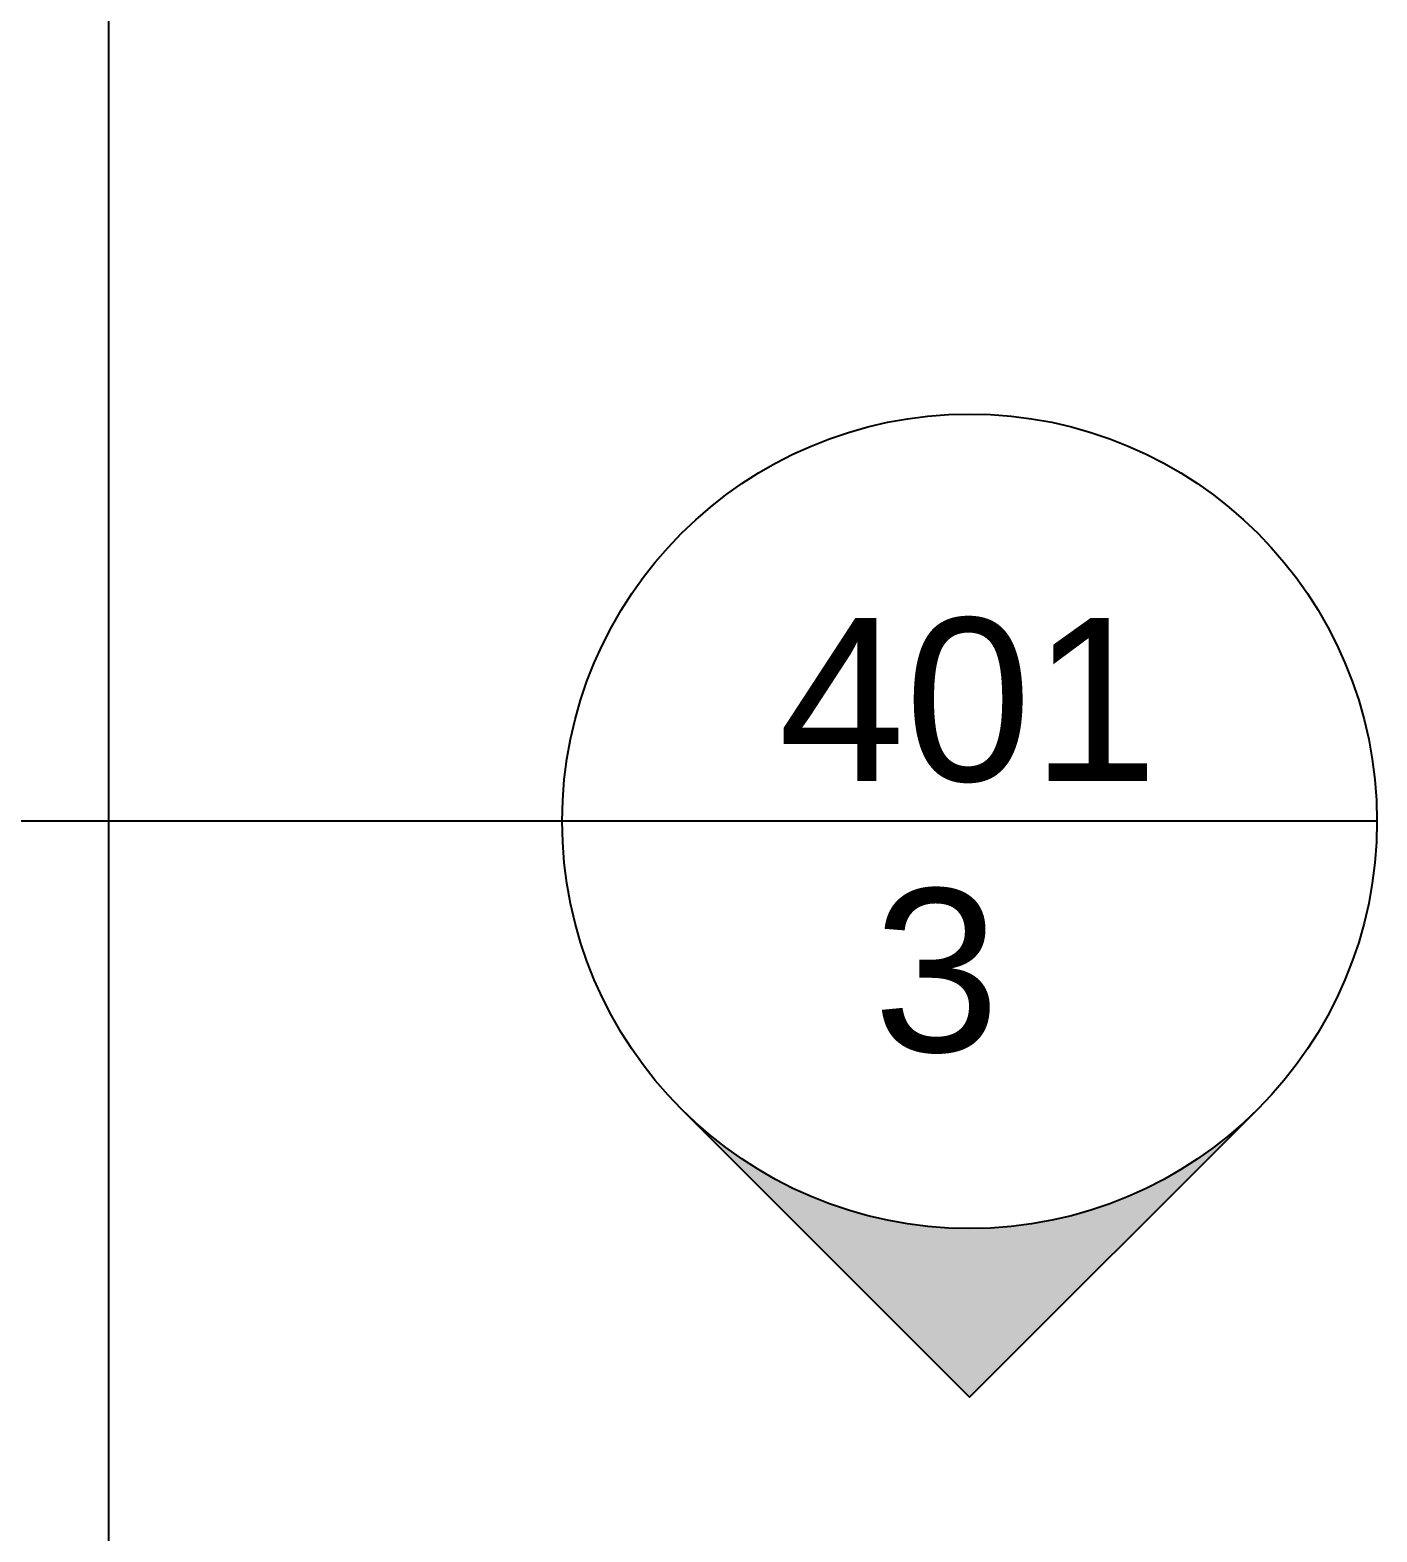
# Model space of a CAD drawing. Header units: inches. Extents: x -1316 to 22433, y -200 to 8737.
# Drawn here: x 253.67 to 272.27, y 595.91 to 616.65 of the extents above; entities that cross this region are included whole.
import ezdxf
from ezdxf.enums import TextEntityAlignment as Align

# ---------------------------------------------------------------- set-up
doc = ezdxf.new("R2010")
doc.units = ezdxf.units.IN
doc.header["$LTSCALE"] = 10
doc.header["$MEASUREMENT"] = 0
doc.layers.get('0').update_dxf_attribs({"linetype": 'CONTINUOUS'})
doc.layers.add('S-ROOF', color=2, linetype='CONTINUOUS')
doc.layers.add('S-WALL', color=6, linetype='CONTINUOUS')
doc.styles.add('style1', font='arial.ttf')

# ---------------------------------------------------------------- blocks, each defined once
blk = doc.blocks.new('EH CRLSP')
at = {"layer": 'S-WALL'}
blk.add_line((4.5, -10.75), (4.5, -93.5), dxfattribs=at)
blk = doc.blocks.new('*U663')
blk.add_blockref('EH CRLSP', (-30.609, 110.785))
blk = doc.blocks.new('*U497')
h = blk.add_hatch(color=256)
h.dxf.hatch_style = 1
h.paths.add_polyline_path([(-2.2718, 0), (-2.3854, 0), (-2.3854, -0.6629), (-2.2718, -0.6629)])
h = blk.add_hatch(color=256)
h.dxf.hatch_style = 1
h.paths.add_polyline_path([(0.3315, -0.3315, -0.414214), (-0.3315, -0.3315), (0, -0.6629)])
blk.add_line((0.4688, 0), (-0.4688, 0))
for points in [[(-0.4688, 0), (-2.3854, 0), (-2.3854, -0.6629), (-2.2718, -0.6629), (-2.2718, 0)], [(-0.3315, -0.3315), (0, -0.6629), (0.3315, -0.3315)]]:
    blk.add_lwpolyline(points)
blk.add_circle((0, 0), 0.4688)
at = {"style": 'style1', "flags": 4}
for tag, p in [('SHEET', (-0.0016, 0.0463)), ('VIEW', (-0.0381, -0.2652))]:
    blk.add_attdef(tag, text='', height=0.1875, dxfattribs=at).set_placement(p, align=Align.CENTER)

msp = doc.modelspace()

# ---------------------------------------------------------------- block references
ref = msp.add_blockref('*U497', (266.64009, 605.72251), dxfattribs=dict(xscale=12.0000000620248, yscale=12.0000000620248, zscale=12.0000000620248))
ref.add_attrib('SHEET', '401', dxfattribs={"height": 2.25, "style": 'style1'}).set_placement((266.62035, 606.27857), align=Align.CENTER)
ref.add_attrib('VIEW', '3', dxfattribs={"height": 2.25, "style": 'style1'}).set_placement((266.18281, 602.54001), align=Align.CENTER)
at = {"layer": 'S-ROOF'}
msp.add_blockref('*U663', (280.85632, 536.68049), dxfattribs=at)

doc.saveas('drawing.dxf')
